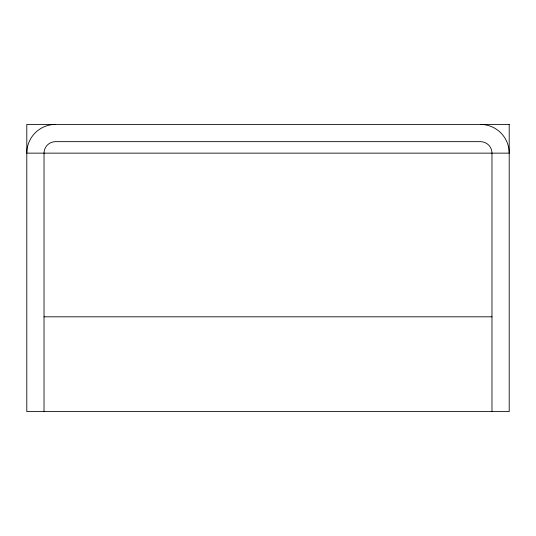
<?xml version="1.0" encoding="UTF-8"?>
<svg xmlns="http://www.w3.org/2000/svg" width="536" height="536" viewBox="0 0 536 536"><rect width="100%" height="100%" fill="white"/><g stroke="black" fill="none" stroke-linecap="round" stroke-linejoin="round"><path stroke-width="0.8" d="M44.026 316.816L491.974 316.816M491.974 411.574L491.974 153.142A11.484 11.484 0 0 0 480.484 141.658L55.516 141.658A11.484 11.484 0 0 0 44.026 153.142L44.026 411.574M480.484 124.426A28.716 28.716 0 0 1 509.2 153.142L26.8 153.142A28.716 28.716 0 0 1 55.516 124.426M509.2 124.426L26.8 124.426L26.8 411.574L509.2 411.574L509.2 124.426"/></g></svg>
